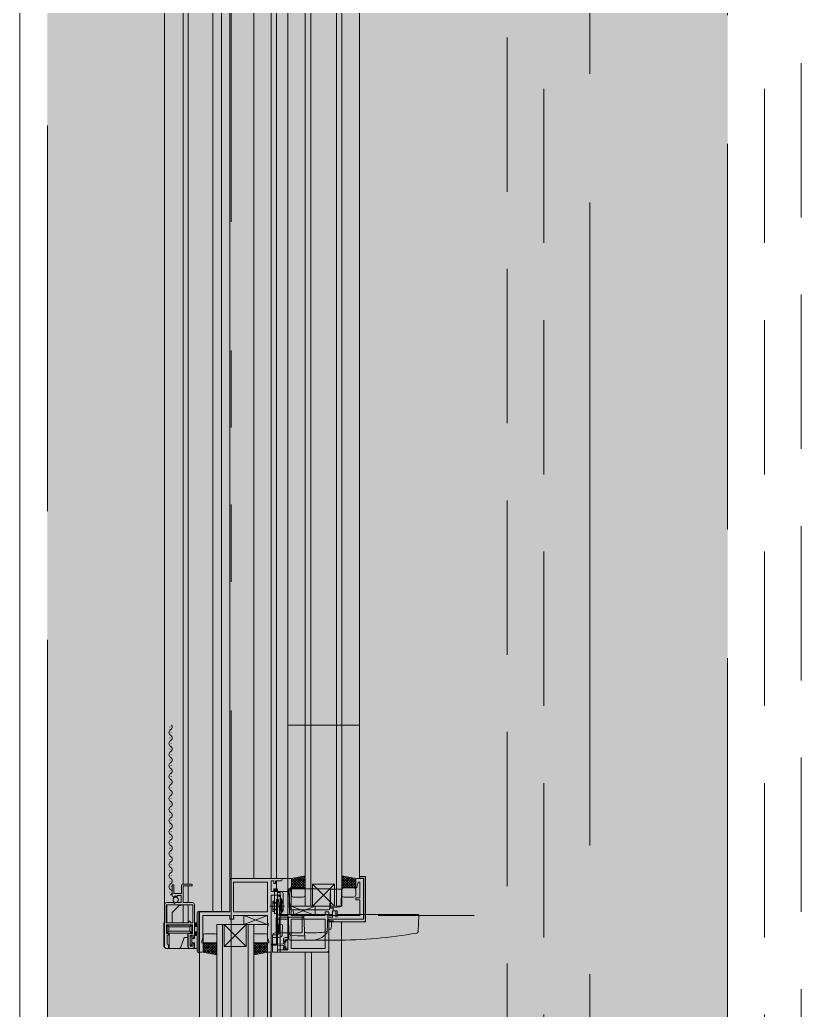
# Model space of a CAD drawing. Units: millimetres at full size. Extents: x -22551 to 92397, y -19340 to 14894.
# Drawn here: x -17948 to -17523, y 463 to 1002 of the extents above; entities that cross this region are included whole.
import ezdxf

# ---------------------------------------------------------------- set-up
doc = ezdxf.new("R2010")
doc.units = ezdxf.units.MM
doc.header["$LTSCALE"] = 70
for name, pattern in [('DASHED1', [1.8, 1.2, -0.6]), ('DASHED3', [4, 3, -1]), ('DOUBLE_CHAIN1', [8.8, 5, -1, 0.6, -0.6, 0.6, -1])]:
    doc.linetypes.add(name, pattern=pattern)
doc.layers.add('1-2_階なし_梁', color=9, linetype='DASHED3', lineweight=15)
doc.layers.add('2-0_通芯', color=7, linetype='Continuous', lineweight=15)

# ---------------------------------------------------------------- blocks, each defined once
blk = doc.blocks.new('グループ部品-125')
at = {"layer": '2-0_通芯', "linetype": 'DOUBLE_CHAIN1'}
for p, q in [((-17638.39, 11374.3), (-17638.39, -7111.67)), ((-17833.39, 8017.87), (-17833.39, -7111.67))]:
    blk.add_line(p, q, dxfattribs=at)
at = {"layer": '2-0_通芯', "linetype": 'DASHED1'}
for p, q in [((-17663.39, -505.7), (-17663.39, 1534.3)), ((-17543.39, -505.7), (-17543.39, 1534.3)), ((-17683.39, 26.19), (-17683.39, 1381.23)), ((-17523.39, 1356.19), (-17523.39, 3.43))]:
    blk.add_line(p, q, dxfattribs=at)
at = {"layer": '2-0_通芯'}
for p, q in [((-17948.39, -254.2), (-17948.39, 1442.3)), ((-17843.39, 1438.8), (-17843.39, 516.5)), ((-17808.69, 534.3), (-17808.69, 1429.3)), ((-17869.69, 497.3), (-17869.69, 1420.3)), ((-17838.69, 951.8), (-17838.69, 1407.3)), ((-17821.19, 534.3), (-17821.19, 1398.27)), ((-17811.69, 534.3), (-17811.69, 1398.27)), ((-17802.69, 1397.8), (-17802.69, 951.8)), ((-17859.59, 531.3), (-17859.59, 1386.3)), ((-17856.89, 531.3), (-17856.89, 1386.3)), ((-17793.19, 519.3), (-17793.19, 1384.3)), ((-17790.19, 519.3), (-17790.19, 1384.3)), ((-17776.19, 519.3), (-17776.19, 1384.3)), ((-17773.19, 519.3), (-17773.19, 1384.3)), ((-17763.69, 534.3), (-17763.69, 1369.3)), ((-17838.69, 516.5), (-17838.69, 951.8)), ((-17802.66, 951.8), (-17802.7, 495.5)), ((-17802.69, 534), (-17802.69, 951.8)), ((-17866.75, 616.79), (-17866.75, 616.99)), ((-17763.69, 617.9), (-17802.69, 617.9)), ((-17866.75, 610.79), (-17866.75, 610.99)), ((-17865.99, 613.79), (-17865.99, 613.99)), ((-17866.75, 604.79), (-17866.75, 604.99)), ((-17865.99, 607.79), (-17865.99, 607.99)), ((-17866.75, 598.79), (-17866.75, 598.99)), ((-17865.99, 601.79), (-17865.99, 601.99)), ((-17865.99, 595.79), (-17865.99, 595.99)), ((-17866.75, 592.79), (-17866.75, 592.99)), ((-17865.99, 589.79), (-17865.99, 589.99)), ((-17866.75, 586.79), (-17866.75, 586.99)), ((-17865.99, 583.79), (-17865.99, 583.99)), ((-17866.75, 580.79), (-17866.75, 580.99)), ((-17865.99, 577.79), (-17865.99, 577.99)), ((-17866.75, 574.79), (-17866.75, 574.99)), ((-17865.99, 571.79), (-17865.99, 571.99)), ((-17866.75, 568.79), (-17866.75, 568.99)), ((-17866.75, 562.79), (-17866.75, 562.99)), ((-17865.99, 565.79), (-17865.99, 565.99)), ((-17866.75, 556.79), (-17866.75, 556.99)), ((-17865.99, 559.79), (-17865.99, 559.99)), ((-17866.75, 550.79), (-17866.75, 550.99)), ((-17865.99, 553.79), (-17865.99, 553.99)), ((-17866.75, 544.79), (-17866.75, 544.99)), ((-17865.99, 547.79), (-17865.99, 547.99)), ((-17865.99, 541.79), (-17865.99, 541.99)), ((-17866.75, 538.79), (-17866.75, 538.99)), ((-17865.99, 535.79), (-17865.99, 535.99)), ((-17801.19, 534.3), (-17834.09, 534.3)), ((-17802.69, 534.3), (-17802.7, 512.23)), ((-17800.69, 534.3), (-17793.19, 535.8)), ((-17800.69, 529.53), (-17794.72, 535.49)), ((-17800.69, 530.94), (-17796.49, 535.14)), ((-17800.69, 532.36), (-17798.26, 534.79)), ((-17800.69, 533.77), (-17800.03, 534.43)), ((-17800.69, 529.3), (-17800.69, 534.3)), ((-17795.16, 529.3), (-17800.25, 534.39)), ((-17799.5, 529.3), (-17793.19, 535.61)), ((-17793.75, 529.3), (-17799.07, 534.62)), ((-17798.09, 529.3), (-17793.19, 534.2)), ((-17793.19, 530.16), (-17797.89, 534.86)), ((-17793.19, 531.57), (-17796.71, 535.09)), ((-17793.19, 532.99), (-17795.53, 535.33)), ((-17793.19, 534.4), (-17794.36, 535.57)), ((-17765.69, 534.3), (-17773.19, 535.8)), ((-17766.88, 529.3), (-17773.19, 535.61)), ((-17773.19, 534.4), (-17772.02, 535.57)), ((-17773.19, 532.99), (-17770.84, 535.33)), ((-17773.19, 531.57), (-17769.67, 535.09)), ((-17773.19, 530.16), (-17768.49, 534.86)), ((-17768.29, 529.3), (-17773.19, 534.2)), ((-17772.63, 529.3), (-17767.31, 534.62)), ((-17765.69, 529.53), (-17771.65, 535.49)), ((-17771.22, 529.3), (-17766.13, 534.39)), ((-17765.69, 530.94), (-17769.89, 535.14)), ((-17765.69, 532.36), (-17768.12, 534.79)), ((-17765.69, 533.77), (-17766.35, 534.43)), ((-17765.69, 529.3), (-17765.69, 534.3)), ((-17761.99, 534.3), (-17765.19, 534.3)), ((-17760.29, 535.5), (-17763.69, 535.5)), ((-17761.49, 512.8), (-17761.49, 533.8)), ((-17760.29, 535.5), (-17760.29, 510.8)), ((-17866.75, 532.79), (-17866.75, 532.99)), ((-17865.99, 529.79), (-17865.99, 529.99)), ((-17865.49, 530.9), (-17865.49, 525.39)), ((-17855.09, 531.3), (-17859.99, 531.3)), ((-17856.89, 530.3), (-17856.89, 521.3)), ((-17809.78, 528.72), (-17809.78, 515.3)), ((-17808.69, 527.3), (-17808.69, 533.1)), ((-17808.28, 494.3), (-17808.28, 528.72)), ((-17801.98, 528.8), (-17801.73, 514.8)), ((-17801.88, 528.8), (-17801.51, 518.26)), ((-17793.19, 529.3), (-17801.39, 529.3)), ((-17796.57, 529.3), (-17800.69, 533.41)), ((-17797.99, 529.3), (-17800.69, 532)), ((-17799.4, 529.3), (-17800.69, 530.59)), ((-17799.69, 529.3), (-17794.19, 529.3)), ((-17796.67, 529.3), (-17793.19, 532.78)), ((-17795.26, 529.3), (-17793.19, 531.37)), ((-17793.85, 529.3), (-17793.19, 529.96)), ((-17789.19, 519.3), (-17789.19, 531.3)), ((-17777.19, 531.3), (-17789.19, 519.3)), ((-17789.19, 531.3), (-17777.19, 519.3)), ((-17777.19, 531.3), (-17789.19, 531.3)), ((-17777.19, 531.3), (-17777.19, 519.3)), ((-17769.7, 529.3), (-17773.19, 532.78)), ((-17771.12, 529.3), (-17773.19, 531.37)), ((-17772.53, 529.3), (-17773.19, 529.96)), ((-17773.19, 529.3), (-17765.69, 529.3)), ((-17766.69, 529.3), (-17772.19, 529.3)), ((-17769.8, 529.3), (-17765.69, 533.41)), ((-17768.39, 529.3), (-17765.69, 532)), ((-17766.98, 529.3), (-17765.69, 530.59)), ((-17866.75, 526.79), (-17866.75, 526.99)), ((-17811.69, -400.7), (-17811.69, 525.37)), ((-17808.28, 526.8), (-17806.78, 526.8)), ((-17806.78, 524.8), (-17808.28, 524.8)), ((-17806.78, 526.8), (-17806.78, 494.3)), ((-17806.78, 523.3), (-17806.14, 523.24)), ((-17806.14, 515.36), (-17806.14, 523.24)), ((-17805.19, 516.8), (-17805.19, 526.3)), ((-17800.69, 525.3), (-17800.69, 528.3)), ((-17794.19, 524.3), (-17799.69, 524.3)), ((-17793.19, 528.3), (-17793.19, 525.3)), ((-17773.69, 519.44), (-17773.39, 528.19)), ((-17773.19, 528.3), (-17773.19, 525.3)), ((-17772.19, 524.3), (-17766.69, 524.3)), ((-17765.69, 525.3), (-17765.69, 528.3)), ((-17868.49, 520), (-17868.49, 510.3)), ((-17861.69, 519.7), (-17865.49, 515.9)), ((-17860.69, 519.7), (-17861.69, 519.7)), ((-17860.69, 519.7), (-17860.69, 520)), ((-17859.59, 520), (-17859.59, 510.3)), ((-17856.89, 520), (-17856.89, 510.3)), ((-17853.39, 501.7), (-17853.39, 520.3)), ((-17804.35, 519.3), (-17812.38, 519.3)), ((-17809.78, 522.1), (-17810.78, 522.1)), ((-17810.78, 516.5), (-17810.78, 522.1)), ((-17808.28, 521.3), (-17810.78, 521.3)), ((-17808.28, 521), (-17810.78, 521)), ((-17808.28, 517.6), (-17810.78, 517.6)), ((-17808.69, 522.8), (-17808.69, 513.3)), ((-17805.28, 522.3), (-17806.78, 522.3)), ((-17805.49, 521.3), (-17806.78, 520.66)), ((-17805.49, 517.3), (-17806.78, 517.94)), ((-17805.28, 519.3), (-17805.28, 522.3)), ((-17800.76, 519.3), (-17773.19, 519.3)), ((-17787.76, 514.3), (-17800.76, 519.3)), ((-17800.76, 514.3), (-17787.76, 519.3)), ((-17787.76, 514.3), (-17787.76, 519.3)), ((-17774.15, 518.96), (-17779.38, 518.5)), ((-17777.99, 516.7), (-17777.96, 518.26)), ((-17865.49, 515.9), (-17865.49, 510.3)), ((-17851.99, 495), (-17851.99, 515.5)), ((-17850.99, 516.5), (-17850.99, 494)), ((-17850.99, 516.5), (-17834.68, 516.5)), ((-17850.69, 515.8), (-17850.69, -362.2)), ((-17834.68, 516.3), (-17834.68, 516.5)), ((-17826.62, 514.3), (-17826.62, 509.3)), ((-17813.62, 509.3), (-17826.62, 514.3)), ((-17826.62, 509.3), (-17813.62, 514.3)), ((-17808.28, 517.3), (-17810.78, 517.3)), ((-17809.78, 516.5), (-17810.78, 516.5)), ((-17809.78, 515.3), (-17808.28, 515.3)), ((-17808.88, 504.8), (-17808.88, 512.8)), ((-17808.69, 512.23), (-17802.69, 512.23)), ((-17808.69, 512.23), (-17808.69, 498.65)), ((-17808.59, 512.23), (-17808.59, 498.15)), ((-17807.38, 513.3), (-17807.38, 504.8)), ((-17793.83, 513.3), (-17807.38, 513.3)), ((-17806.88, 514.8), (-17778.51, 514.8)), ((-17806.78, 515.3), (-17806.14, 515.36)), ((-17802.33, 513.3), (-17802.02, 504.47)), ((-17780.73, 517.3), (-17800.5, 517.3)), ((-17799.61, 514.8), (-17799.64, 517.3)), ((-17794.88, 513.8), (-17794.88, 504.93)), ((-17793.42, 501.76), (-17793.86, 514.28)), ((-17782.88, 514.8), (-17781.33, 514.57)), ((-17780.9, 514.06), (-17781.21, 505.21)), ((-17778.37, 513.3), (-17780.93, 513.3)), ((-17778.37, 516.7), (-17775.76, 516.7)), ((-17778.37, 516.7), (-17778.37, 513.3)), ((-17776.43, 513.3), (-17776.43, 516.7)), ((-17775.76, 513.3), (-17775.76, 516.7)), ((-17731.9, 514.8), (-17775.76, 514.8)), ((-17753.54, 514.3), (-17701.17, 514.3)), ((-17731.7, 505.61), (-17731.4, 514.28)), ((-17869.99, 510.3), (-17869.99, 497.3)), ((-17869.69, 510.3), (-17869.99, 510.3)), ((-17868.51, 509), (-17854.57, 509)), ((-17868.5, 510.3), (-17856.86, 510.3)), ((-17867.29, 508), (-17867.29, 505.7)), ((-17855.89, 508), (-17867.29, 508)), ((-17854.89, 509), (-17855.89, 508)), ((-17855.89, 505.7), (-17855.89, 508)), ((-17854.89, 509), (-17854.89, 504.7)), ((-17852.04, 510.3), (-17853.39, 510.3)), ((-17853.39, 509.8), (-17852.05, 509.8)), ((-17852.05, 509.3), (-17853.39, 509.3)), ((-17853.39, 508.84), (-17852.06, 508.84)), ((-17852.06, 508.34), (-17853.39, 508.34)), ((-17852.89, 509.8), (-17852.89, 509.3)), ((-17841.19, 509.3), (-17813.62, 509.3)), ((-17841.19, 509.3), (-17841.19, -355.7)), ((-17838.19, 509.3), (-17838.19, -355.7)), ((-17837.19, 509.3), (-17837.19, 497.3)), ((-17825.19, 497.3), (-17837.19, 509.3)), ((-17837.19, 497.3), (-17825.19, 509.3)), ((-17825.19, 497.3), (-17825.19, 509.3)), ((-17824.19, 509.3), (-17824.19, -355.7)), ((-17821.19, 509.3), (-17821.19, -355.7)), ((-17807.68, 509.3), (-17807.88, 504.8)), ((-17805.44, 509.2), (-17807.68, 509.3)), ((-17806.94, 509.27), (-17807.12, 505.23)), ((-17805.44, 509.2), (-17805.68, 503.73)), ((-17777.71, 511.3), (-17781, 511.3)), ((-17760.29, 510.8), (-17780.29, 510.8)), ((-17779.44, 506.8), (-17780.29, 506.8)), ((-17773.39, 510.8), (-17773.39, -440.7)), ((-17854.51, 504.7), (-17868.57, 504.7)), ((-17867.29, 505.7), (-17868.29, 504.7)), ((-17867.29, 505.7), (-17855.89, 505.7)), ((-17867.19, 504.7), (-17867.19, 496.3)), ((-17860.85, 496.96), (-17858.91, 502.3)), ((-17858.91, 502.3), (-17857.09, 502.3)), ((-17857.09, 497.3), (-17857.09, 504.7)), ((-17855.89, 505.7), (-17854.89, 504.7)), ((-17855.69, 497.5), (-17855.69, 503.5)), ((-17853.39, 501.7), (-17854.84, 501.7)), ((-17853.39, 505.26), (-17852.09, 505.26)), ((-17852.09, 504.76), (-17853.39, 504.76)), ((-17853.39, 504.3), (-17852.1, 504.3)), ((-17852.1, 503.8), (-17853.39, 503.8)), ((-17852.1, 503.3), (-17853.39, 503.3)), ((-17852.89, 504.3), (-17852.89, 503.8)), ((-17848.69, 503.3), (-17848.69, 500.3)), ((-17842.19, 504.3), (-17847.69, 504.3)), ((-17841.19, 500.3), (-17841.19, 503.3)), ((-17821.19, 500.3), (-17821.19, 503.3)), ((-17820.19, 504.3), (-17814.69, 504.3)), ((-17813.69, 503.3), (-17813.69, 500.3)), ((-17810.88, 503.3), (-17810.88, 494.3)), ((-17810.88, 502.3), (-17807.18, 502.3)), ((-17808.62, 503.8), (-17810.79, 503.8)), ((-17795.38, 504.8), (-17809.38, 504.8)), ((-17802.12, 501.76), (-17802.23, 504.78)), ((-17789.88, 504.8), (-17792.58, 504.8)), ((-17868.99, 496.3), (-17852.07, 496.3)), ((-17868.69, 496.3), (-17867.99, 496.3)), ((-17855.79, 496.3), (-17854.39, 496.3)), ((-17854.84, 498), (-17855.69, 498)), ((-17854.84, 499.3), (-17853.39, 499.3)), ((-17853.39, 499.3), (-17853.39, 496.3)), ((-17841.19, 499.3), (-17849.39, 499.3)), ((-17844.57, 499.3), (-17848.69, 495.18)), ((-17845.99, 499.3), (-17848.69, 496.6)), ((-17847.4, 499.3), (-17848.69, 498.01)), ((-17848.69, 499.3), (-17848.69, 494.3)), ((-17848.69, 499.07), (-17842.72, 493.11)), ((-17848.69, 497.66), (-17844.49, 493.46)), ((-17848.69, 496.24), (-17846.26, 493.81)), ((-17843.16, 499.3), (-17848.25, 494.21)), ((-17847.69, 499.3), (-17842.19, 499.3)), ((-17847.5, 499.3), (-17841.19, 492.99)), ((-17841.75, 499.3), (-17847.07, 493.98)), ((-17846.09, 499.3), (-17841.19, 494.4)), ((-17841.19, 498.44), (-17845.89, 493.74)), ((-17841.19, 497.03), (-17844.71, 493.5)), ((-17844.67, 499.3), (-17841.19, 495.81)), ((-17843.26, 499.3), (-17841.19, 497.23)), ((-17841.85, 499.3), (-17841.19, 498.64)), ((-17825.19, 497.3), (-17837.19, 497.3)), ((-17814.88, 499.3), (-17821.19, 492.99)), ((-17816.29, 499.3), (-17821.19, 494.4)), ((-17821.19, 499.3), (-17812.99, 499.3)), ((-17817.7, 499.3), (-17821.19, 495.81)), ((-17819.12, 499.3), (-17821.19, 497.23)), ((-17820.53, 499.3), (-17821.19, 498.64)), ((-17821.19, 498.44), (-17816.49, 493.74)), ((-17821.19, 497.03), (-17817.67, 493.5)), ((-17820.63, 499.3), (-17815.31, 493.98)), ((-17814.69, 499.3), (-17820.19, 499.3)), ((-17813.69, 499.07), (-17819.65, 493.11)), ((-17819.22, 499.3), (-17814.13, 494.21)), ((-17813.69, 497.66), (-17817.89, 493.46)), ((-17817.8, 499.3), (-17813.69, 495.18)), ((-17816.39, 499.3), (-17813.69, 496.6)), ((-17813.69, 496.24), (-17816.12, 493.81)), ((-17814.98, 499.3), (-17813.69, 498.01)), ((-17813.69, -345.7), (-17813.69, 499.3)), ((-17811.59, 498.15), (-17811.59, 494.3)), ((-17808.49, 498.65), (-17811.44, 498.65)), ((-17808.49, 498.65), (-17804.99, 498.9)), ((-17804.99, 498.9), (-17804.99, 499.25)), ((-17804.99, 497.55), (-17804.99, 497.9)), ((-17804.59, 499.65), (-17803.79, 499.65)), ((-17803.79, 497.15), (-17804.59, 497.15)), ((-17804.29, 499.65), (-17804.29, 497.15)), ((-17776.78, 500.8), (-17801.12, 500.8)), ((-17792.42, 500.8), (-17789.88, 500.8)), ((-17850.69, 494), (-17850.99, 494)), ((-17850.69, 494.3), (-17849.19, 494.3)), ((-17848.69, 494.83), (-17848.03, 494.17)), ((-17848.69, 494.3), (-17841.19, 492.8)), ((-17841.19, 495.61), (-17843.53, 493.27)), ((-17841.19, 494.2), (-17842.36, 493.03)), ((-17821.19, 495.61), (-17818.84, 493.27)), ((-17813.69, 494.3), (-17821.19, 492.8)), ((-17821.19, 494.2), (-17820.02, 493.03)), ((-17813.69, 494.83), (-17814.35, 494.17)), ((-17813.19, 494.3), (-17811.59, 494.3)), ((-17811.79, 494.3), (-17811.79, -340.7)), ((-17780.29, 494.3), (-17810.88, 494.3)), ((-17802.7, 495.5), (-17808.19, 495.5)), ((-17808.19, 495.5), (-17808.19, 494.3)), ((-17793.19, -345.7), (-17793.19, 494.3)), ((-17789.79, -345.7), (-17789.79, 494.3))]:
    blk.add_line(p, q, dxfattribs=at)
for points in [[(-17834.09, 1429.3), (-17834.09, 516.3), (-17850.19, 516.3)], [(-17802.69, 534.3), (-17802.69, 514.23), (-17807.19, 514.23)], [(-17761.29, 512.3), (-17761.29, 534.5), (-17763.69, 534.5)], [(-17860.49, 530.8), (-17860.49, 526.2), (-17864.69, 526.2), (-17864.69, 530.9), (-17865.49, 530.9)], [(-17854.39, 521.3), (-17859.59, 521.3), (-17859.59, 530.3), (-17855.09, 530.3)], [(-17802.69, 527.3), (-17809.39, 527.3), (-17809.39, 528.7), (-17810.19, 528.7), (-17810.19, 527.3), (-17811.69, 527.3), (-17811.69, 533.1), (-17810.19, 533.1), (-17810.19, 531.7), (-17809.39, 531.7), (-17809.39, 533.1), (-17806.29, 533.1)], [(-17801.98, 528.8), (-17779.38, 528.8), (-17779.75, 518.26), (-17777.96, 518.26)], [(-17800.76, 520.26), (-17800.76, 526.57), (-17801.39, 528.3), (-17801.39, 529.3)], [(-17765.1, 529.52), (-17764.34, 532.37), (-17763.42, 532.37), (-17763.42, 523.8), (-17765.69, 523.8), (-17765.69, 522.8), (-17763.42, 522.8), (-17763.42, 514.3), (-17780.29, 514.3), (-17780.29, 516.3), (-17782.39, 516.3), (-17782.39, 515.5)], [(-17779.38, 518.5), (-17779.38, 528.5), (-17773.69, 528.5)], [(-17864.31, 524.1), (-17864.1, 524.35), (-17864.18, 524.67), (-17863.71, 524.94), (-17863.15, 524.38), (-17862.89, 524.48), (-17862.89, 525.1), (-17860.69, 525.1), (-17860.69, 521.3), (-17863.69, 521.3), (-17863.99, 521), (-17864.32, 520.85), (-17864.86, 521.3), (-17868.69, 521.3)], [(-17811.69, 525.37), (-17806.69, 525.37), (-17806.69, 522.49), (-17806.19, 516.76)], [(-17807.19, 514.23), (-17807.19, 517.11), (-17807.69, 522.84)], [(-17782.22, 515.17), (-17782.22, 514.3), (-17800.76, 514.3), (-17800.76, 519.34)], [(-17851.99, 515.5), (-17851.7, 516.21), (-17850.99, 516.5)], [(-17849.39, 499.3), (-17849.39, 500.3), (-17848.76, 502.03), (-17848.76, 514.3), (-17834.09, 514.3), (-17834.09, 512.3), (-17831.99, 512.3), (-17831.99, 513.1)], [(-17832.16, 513.43), (-17832.16, 514.3), (-17813.62, 514.3), (-17813.62, 509.26)], [(-17807.69, 512.3), (-17802.69, 512.3), (-17802.69, 502.2), (-17803.99, 502.2)], [(-17780.29, -345.7), (-17780.29, 512.3), (-17761.29, 512.3)], [(-17868.29, 498.8), (-17868.29, 503.5), (-17867.49, 503.5), (-17867.49, 504.5), (-17868.59, 504.5), (-17868.59, 509.1), (-17854.49, 509.1), (-17854.49, 504.5), (-17856.79, 504.5), (-17856.79, 497.3)], [(-17868.29, 504.7), (-17868.29, 509), (-17867.29, 508)], [(-17813.62, 508.34), (-17813.62, 502.03), (-17812.99, 500.3), (-17812.99, 499.3)], [(-17855.69, 503.5), (-17854.19, 503.5), (-17854.19, 502), (-17853.39, 502)], [(-17855.69, 503), (-17854.84, 503), (-17854.84, 498)], [(-17867.49, 496.8), (-17867.49, 498), (-17867.79, 498.3)], [(-17853.39, 499), (-17854.19, 499), (-17854.19, 497.5), (-17855.69, 497.5)], [(-17811.59, 498.15), (-17808.49, 498.15), (-17804.99, 497.9)], [(-17804.99, 501.2), (-17804.99, 499.9), (-17804.19, 499.9), (-17804.19, 501), (-17802.69, 501), (-17802.69, 495.8), (-17804.19, 495.8), (-17804.19, 496.9), (-17804.99, 496.9), (-17804.99, 495.5)], [(-17802.69, 500.7), (-17803.79, 500.7), (-17803.79, 499.65)], [(-17803.79, 497.15), (-17803.79, 496.1), (-17802.69, 496.1)], [(-17850.99, 494), (-17851.7, 494.29), (-17851.99, 495)]]:
    blk.add_lwpolyline(points, dxfattribs=at)
for points in [[(-17832.16, 532.37), (-17832.16, 516.3), (-17813.62, 516.3), (-17813.62, 532.37)], [(-17868.79, 520), (-17868.79, 510.3), (-17856.59, 510.3), (-17856.59, 511.1), (-17855.69, 511.1), (-17855.69, 510.3), (-17854.29, 510.3), (-17854.29, 520)], [(-17800.76, 512.3), (-17800.76, 496.23), (-17782.22, 496.23), (-17782.22, 512.3)]]:
    blk.add_lwpolyline(points, close=True, dxfattribs=at)
blk.add_circle((-17863.59, 522.79), 1.45, dxfattribs=at)
for centre, radius, start, end in [((-17865.53, 613.89), 1.72, 119.2025, 240.7975), ((-17867.21, 616.89), 1.72, 299.2025, 35.775), ((-17865.53, 607.89), 1.72, 119.2025, 240.7975), ((-17867.21, 610.89), 1.72, 299.2025, 60.7975), ((-17867.21, 604.89), 1.72, 299.2025, 60.7975), ((-17865.53, 601.89), 1.72, 119.2025, 240.7975), ((-17867.21, 598.89), 1.72, 299.2025, 60.7975), ((-17865.53, 595.89), 1.72, 119.2025, 240.7975), ((-17867.21, 592.89), 1.72, 299.2025, 60.7975), ((-17865.53, 589.89), 1.72, 119.2025, 240.7975), ((-17867.21, 586.89), 1.72, 299.2025, 60.7975), ((-17865.53, 583.89), 1.72, 119.2025, 240.7975), ((-17867.21, 580.89), 1.72, 299.2025, 60.7975), ((-17865.53, 577.89), 1.72, 119.2025, 240.7975), ((-17865.53, 571.89), 1.72, 119.2025, 240.7975), ((-17867.21, 574.89), 1.72, 299.2025, 60.7975), ((-17865.53, 565.89), 1.72, 119.2025, 240.7975), ((-17867.21, 568.89), 1.72, 299.2025, 60.7975), ((-17865.53, 559.89), 1.72, 119.2025, 240.7975), ((-17867.21, 562.89), 1.72, 299.2025, 60.7975), ((-17865.53, 553.89), 1.72, 119.2025, 240.7975), ((-17867.21, 556.89), 1.72, 299.2025, 60.7975), ((-17867.21, 550.89), 1.72, 299.2025, 60.7975), ((-17865.53, 547.89), 1.72, 119.2025, 240.7975), ((-17867.21, 544.89), 1.72, 299.2025, 60.7975), ((-17865.53, 541.89), 1.72, 119.2025, 240.7975), ((-17867.21, 538.89), 1.72, 299.2025, 60.7975), ((-17865.53, 535.89), 1.72, 119.2025, 240.7975), ((-17867.21, 532.89), 1.72, 299.2025, 60.7975), ((-17833.09, 533.3), 1, 90, 180), ((-17806.29, 533.7), 0.6, 270, 90), ((-17801.19, 533.8), 0.5, 0, 90), ((-17765.19, 533.8), 0.5, 90, 180), ((-17761.99, 533.8), 0.5, 0, 90), ((-17761.29, 534.5), 1, 0, 90), ((-17865.53, 529.89), 1.72, 119.2025, 240.7975), ((-17867.21, 526.89), 1.72, 299.2025, 60.7975), ((-17859.99, 530.8), 0.5, 90, 180), ((-17855.09, 530.8), 0.5, 270, 90), ((-17799.69, 528.3), 1, 89.9999, 179.9999), ((-17794.19, 528.3), 1, 359.9999, 89.9999), ((-17773.69, 528.2), 0.3, 358, 90), ((-17772.19, 528.3), 1, 90.0001, 180.0001), ((-17766.69, 528.3), 1, 0.0001, 90.0001), ((-17765.39, 529.6), 0.3, 180, 345), ((-17864.19, 525.39), 1.3, 180, 264.7841), ((-17808.19, 522.8), 0.5, 5, 180), ((-17806.19, 526.3), 1, 0, 90), ((-17814.78, 519.3), 9.5, 335.4723, 24.5277), ((-17799.69, 525.3), 1, 179.9999, 269.9999), ((-17794.19, 525.3), 1, 269.9999, 359.9999), ((-17772.19, 525.3), 1, 180.0001, 270.0001), ((-17766.69, 525.3), 1, 270.0001, 0.0001), ((-17868.69, 520.3), 1, 90, 180), ((-17854.39, 520.3), 1, 0, 90), ((-17800.51, 518.3), 1, 182, 270), ((-17800.76, 519.8), 0.3, 113.5782, 246.4218), ((-17800.76, 518.8), 0.3, 113.5782, 246.4218), ((-17800.96, 520.26), 0.2, 293.5782, 0), ((-17800.96, 519.34), 0.2, 0, 66.4218), ((-17800.96, 519.26), 0.2, 293.5782, 0), ((-17800.96, 518.34), 0.2, 0, 66.4218), ((-17780.75, 518.3), 1, 270, 358), ((-17780.73, 518.3), 1, 270, 0), ((-17774.19, 519.45), 0.5, 275, 358.027), ((-17850.99, 515.5), 1, 90, 180), ((-17850.19, 515.8), 0.5, 90, 180), ((-17831.96, 513.43), 0.2, 180, 234.9004), ((-17832.19, 513.1), 0.2, 0, 54.9004), ((-17806.88, 512.8), 2, 90, 180), ((-17807.69, 513.3), 1, 180, 270), ((-17805.69, 516.8), 0.5, 185, 0), ((-17793.88, 513.8), 1, 90, 180), ((-17793.36, 514.3), 0.5, 90, 182), ((-17782.19, 515.5), 0.2, 180, 234.9004), ((-17782.42, 515.17), 0.2, 0, 54.9004), ((-17781.4, 514.07), 0.5, 358, 81.4692), ((-17779.79, 511.8), 0.5, 90, 180), ((-17778.51, 515.3), 0.5, 270, 286.5704), ((-17761.99, 512.8), 0.5, 270, 0), ((-17731.9, 514.3), 0.5, 358, 90), ((-17813.42, 510.26), 0.2, 180, 246.4218), ((-17813.42, 509.34), 0.2, 113.5782, 180), ((-17813.42, 509.26), 0.2, 180, 246.4218), ((-17813.42, 508.34), 0.2, 113.5782, 180), ((-17813.62, 509.8), 0.3, 293.5782, 66.4218), ((-17813.62, 508.8), 0.3, 293.5782, 66.4218), ((-17779.44, 507.1), 0.3, 270, 349.1746), ((-17798.79, 510.8), 20, 349.1746, 351.2407), ((-17798.79, 510.8), 20, 351.2407, 358.6024), ((-17778.3, 510.3), 0.5, 90, 178.6024), ((-17761.29, 511.8), 1, 270, 0), ((-17847.69, 503.3), 1, 90.0001, 180.0001), ((-17842.19, 503.3), 1, 0.0001, 90.0001), ((-17820.19, 503.3), 1, 89.9999, 179.9999), ((-17814.69, 503.3), 1, 359.9999, 89.9999), ((-17809.38, 503.3), 1.5, 90, 180), ((-17808.62, 505.3), 1.5, 270, 357.4552), ((-17807.18, 503.8), 1.5, 270, 285.6132), ((-17807.18, 503.8), 1.5, 285.6132, 357.4552), ((-17803.99, 501.2), 1, 90, 180), ((-17801.12, 501.8), 1, 182, 270), ((-17801.02, 504.51), 1, 182, 265.1492), ((-17791.38, 618.1), 115, 265.1492, 268.9576), ((-17795.38, 505.8), 1, 270, 300), ((-17792.58, 505.8), 1, 182, 270), ((-17792.42, 501.8), 1, 182, 270), ((-17789.89, 585.8), 81, 270.0086, 275.5306), ((-17789.78, 511.8), 11, 269.4814, 319.1719), ((-17782.18, 506.17), 1, 275.5306, 358), ((-17782.21, 505.26), 1, 319.1719, 358), ((-17777.6, 765.8), 265, 270.1786, 279.7935), ((-17732.7, 505.65), 1, 279.7935, 358), ((-17868.99, 497.3), 1, 180, 270), ((-17868.69, 497.3), 1, 180, 270), ((-17867.79, 498.8), 0.5, 180, 270), ((-17867.99, 496.8), 0.5, 270, 360), ((-17861.79, 497.3), 1, 270, 340), ((-17856.09, 497.3), 1, 180, 270), ((-17855.79, 497.3), 1, 180, 270), ((-17854.39, 497.3), 1, 270, 360), ((-17847.69, 500.3), 1, 180.0001, 270.0001), ((-17842.19, 500.3), 1, 270.0001, 0.0001), ((-17820.19, 500.3), 1, 179.9999, 269.9999), ((-17814.69, 500.3), 1, 269.9999, 359.9999), ((-17811.44, 498.4), 0.25, 90, 270), ((-17804.59, 499.25), 0.4, 90, 180), ((-17804.59, 497.55), 0.4, 180, 270), ((-17850.99, 495), 1, 180, 270), ((-17849.19, 494.8), 0.5, 270, 0), ((-17813.19, 494.8), 0.5, 180, 270), ((-17807.59, 494.9), 0.6, 90, 270), ((-17781.29, 495.3), 1, 270, 0)]:
    blk.add_arc(centre, radius, start, end, dxfattribs=at)

msp = doc.modelspace()

# ---------------------------------------------------------------- linework, layer by layer
at = {"layer": '1-2_階なし_梁', "color": 7}
msp.add_lwpolyline([(-17933.39, -955.7), (-17563.39, -955.7), (-17563.39, 6544.3), (-17933.39, 6544.3)], close=True, dxfattribs=at)
msp.add_lwpolyline([(-17933.39, -955.7), (-17563.39, -955.7), (-17563.39, 6544.3), (-17933.39, 6544.3)], close=True, dxfattribs=at)
at = {"layer": '1-2_階なし_梁'}
for points in [[(-17933.39, 6544.3), (-17563.39, -955.7), (-17563.39, 6544.3)], [(-17933.39, 6544.3), (-17933.39, -955.7), (-17563.39, -955.7)]]:
    msp.add_solid(points, dxfattribs=at)

# ---------------------------------------------------------------- block references
at = {"layer": '2-0_通芯'}
msp.add_blockref('グループ部品-125', (0, 0), dxfattribs=at)

doc.saveas('drawing.dxf')
